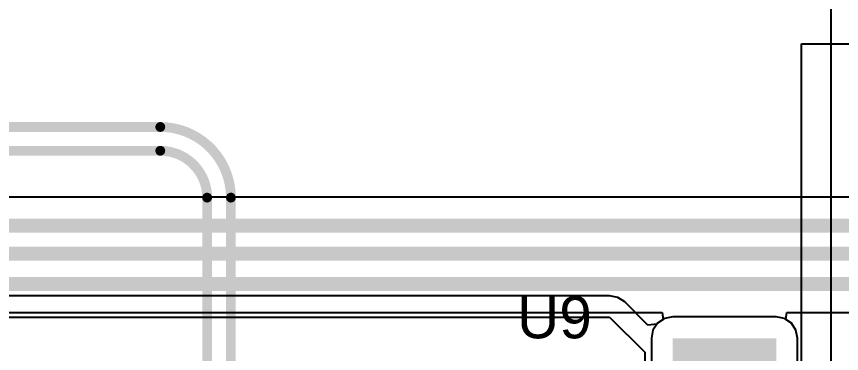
# Model space of a CAD drawing. Header units: inches. Extents: x -17.5 to 14.7, y -6.2 to 5.9.
# Drawn here: x 0.159 to 0.749, y 0.879 to 1.119 of the extents above; entities that cross this region are included whole.
import ezdxf

# ---------------------------------------------------------------- set-up
doc = ezdxf.new("R2010")
doc.units = ezdxf.units.IN
doc.header["$MEASUREMENT"] = 0
for name, color, linetype in [('Bottom Layer', 5, 'Continuous'), ('Ground Layer', 76, 'Continuous'), ('Keep-Out Layer', 6, 'Continuous'), ('Power Layer', 16, 'Continuous'), ('Top Layer', 1, 'Continuous'), ('Top Overlay', 2, 'Continuous')]:
    doc.layers.add(name, color=color, linetype=linetype)
doc.styles.add('Arial', font='', dxfattribs={"height": 0.2})
doc.styles.get('Arial').set_extended_font_data('Arial')

msp = doc.modelspace()

# ---------------------------------------------------------------- hatches: boundary and pattern name
at = {"layer": 'Keep-Out Layer'}
msp.add_hatch(color=6, dxfattribs=at).paths.add_polyline_path([(0.62795, 0.07795), (0.70195, 0.07795), (0.70195, 0.88946), (0.62795, 0.88946)])

# ---------------------------------------------------------------- linework, layer by layer
at = {"layer": 'Bottom Layer'}
for p, q in [((1.10453, 0.99039), (-0.10555, 0.99039)), ((-0.30342, 0.90795), (0.6203, 0.90795)), ((0.62113, 0.90295), (0.61714, 0.90028)), ((0.6203, 0.90795), (0.6203, 0.90794)), ((0.6203, 0.90794), (0.62113, 0.90295)), ((0.70877, 0.90295), (0.7096, 0.90794)), ((0.71276, 0.90028), (0.70877, 0.90295)), ((0.7096, 0.90794), (0.7096, 0.90795)), ((0.7096, 0.90795), (1.13515, 0.90795)), ((0.61714, 0.90028), (0.61382, 0.89532)), ((0.71608, 0.89532), (0.71276, 0.90028)), ((0.61382, 0.89532), (0.61266, 0.88946)), ((0.71724, 0.88946), (0.71608, 0.89532)), ((0.61266, 0.88946), (0.61266, 0.07795)), ((0.71724, 0.07795), (0.71724, 0.88946))]:
    msp.add_line(p, q, dxfattribs=at)
for points in [[(-0.114, 0.97, 0.01, 0.01, 0), (1.11298, 0.97, 0.01, 0.01, 0)], [(-0.37207, 0.95, 0.01, 0.01, 0), (1.12467, 0.95, 0.01, 0.01, 0)], [(-0.79456, 0.92834, 0.01, 0.01, 0), (1.13515, 0.92834, 0.01, 0.01, 0)]]:
    msp.add_lwpolyline(points, format="xyseb", dxfattribs=at)
at = {"layer": 'Ground Layer'}
for p, q in [((0.5828, 0.91989), (-0.36518, 0.91989)), ((0.58866, 0.91872), (0.5828, 0.91989)), ((0.59362, 0.91541), (0.58866, 0.91872)), ((0.61017, 0.89885), (0.59362, 0.91541)), ((-0.36518, 0.90459), (0.5828, 0.90459)), ((0.5828, 0.90459), (0.60795, 0.87944)), ((0.6221, 0.90359), (0.61714, 0.90028)), ((0.62795, 0.90476), (0.6221, 0.90359)), ((0.70195, 0.90476), (0.62795, 0.90476)), ((0.7078, 0.90359), (0.70195, 0.90476)), ((0.71276, 0.90028), (0.7078, 0.90359)), ((0.61661, 0.89949), (0.61017, 0.89885)), ((0.61714, 0.90028), (0.61661, 0.89949)), ((0.71608, 0.89532), (0.71276, 0.90028)), ((0.71724, 0.88946), (0.71608, 0.89532)), ((0.71724, 0.07795), (0.71724, 0.88946)), ((0.60795, 0.87944), (0.60795, 0.07795))]:
    msp.add_line(p, q, dxfattribs=at)
at = {"layer": 'Power Layer'}
for p, q in [((0.74098, 1.17402), (0.74098, -0.16056)), ((0.6221, 0.90359), (0.61714, 0.90028)), ((0.62795, 0.90476), (0.6221, 0.90359)), ((0.70195, 0.90476), (0.62795, 0.90476)), ((0.7078, 0.90359), (0.70195, 0.90476)), ((0.71276, 0.90028), (0.7078, 0.90359)), ((0.61714, 0.90028), (0.61382, 0.89532)), ((0.71608, 0.89532), (0.71276, 0.90028)), ((0.61382, 0.89532), (0.61266, 0.88946)), ((0.71724, 0.88946), (0.71608, 0.89532)), ((0.61266, 0.88946), (0.61266, 0.07795)), ((0.71724, 0.07795), (0.71724, 0.88946))]:
    msp.add_line(p, q, dxfattribs=at)
at = {"layer": 'Top Layer'}
for p, q in [((0.72, 0.04202), (0.72, 1.1)), ((0.72, 1.1), (2.10142, 1.1)), ((0.72, 0.04202), (0.72, 1.1)), ((0.72, 1.1), (1.09149, 1.1))]:
    msp.add_line(p, q, dxfattribs=at)
for points in [[(-0.02753, 1.0405, 0.007, 0.007, 0), (0.2615, 1.0405, 0.007, 0.007, 0)], [(0.2615, 1.0405, 0.007, 0.007, -0.414214), (0.312, 0.99, 0.007, 0.007, 0)], [(-0.02753, 1.0235, 0.007, 0.007, 0), (0.2615, 1.0235, 0.007, 0.007, 0)], [(0.2615, 1.0235, 0.007, 0.007, -0.414214), (0.295, 0.99, 0.007, 0.007, 0)], [(0.295, 0.7061, 0.007, 0.007, 0), (0.295, 0.99, 0.007, 0.007, 0)], [(0.312, 0.69906, 0.007, 0.007, 0), (0.312, 0.99, 0.007, 0.007, 0)]]:
    msp.add_lwpolyline(points, format="xyseb", dxfattribs=at)
for points in [[(0.25975, 1.0405, 0.0035, 0.0035, 1), (0.26325, 1.0405, 0.0035, 0.0035, 1)], [(0.25975, 1.0405, 0.0035, 0.0035, 1), (0.26325, 1.0405, 0.0035, 0.0035, 1)], [(0.25975, 1.0235, 0.0035, 0.0035, 1), (0.26325, 1.0235, 0.0035, 0.0035, 1)], [(0.25975, 1.0235, 0.0035, 0.0035, 1), (0.26325, 1.0235, 0.0035, 0.0035, 1)], [(0.29325, 0.99, 0.0035, 0.0035, 1), (0.29675, 0.99, 0.0035, 0.0035, 1)], [(0.29325, 0.99, 0.0035, 0.0035, 1), (0.29675, 0.99, 0.0035, 0.0035, 1)], [(0.31025, 0.99, 0.0035, 0.0035, 1), (0.31375, 0.99, 0.0035, 0.0035, 1)], [(0.31025, 0.99, 0.0035, 0.0035, 1), (0.31375, 0.99, 0.0035, 0.0035, 1)]]:
    msp.add_lwpolyline(points, format="xyseb", close=True, dxfattribs=at)

# ---------------------------------------------------------------- texts
at = {"layer": 'Top Overlay', "style": 'Arial'}
msp.add_text('U9', height=0.03, dxfattribs=at).set_placement((0.51658, 0.88946))

doc.saveas('drawing.dxf')
